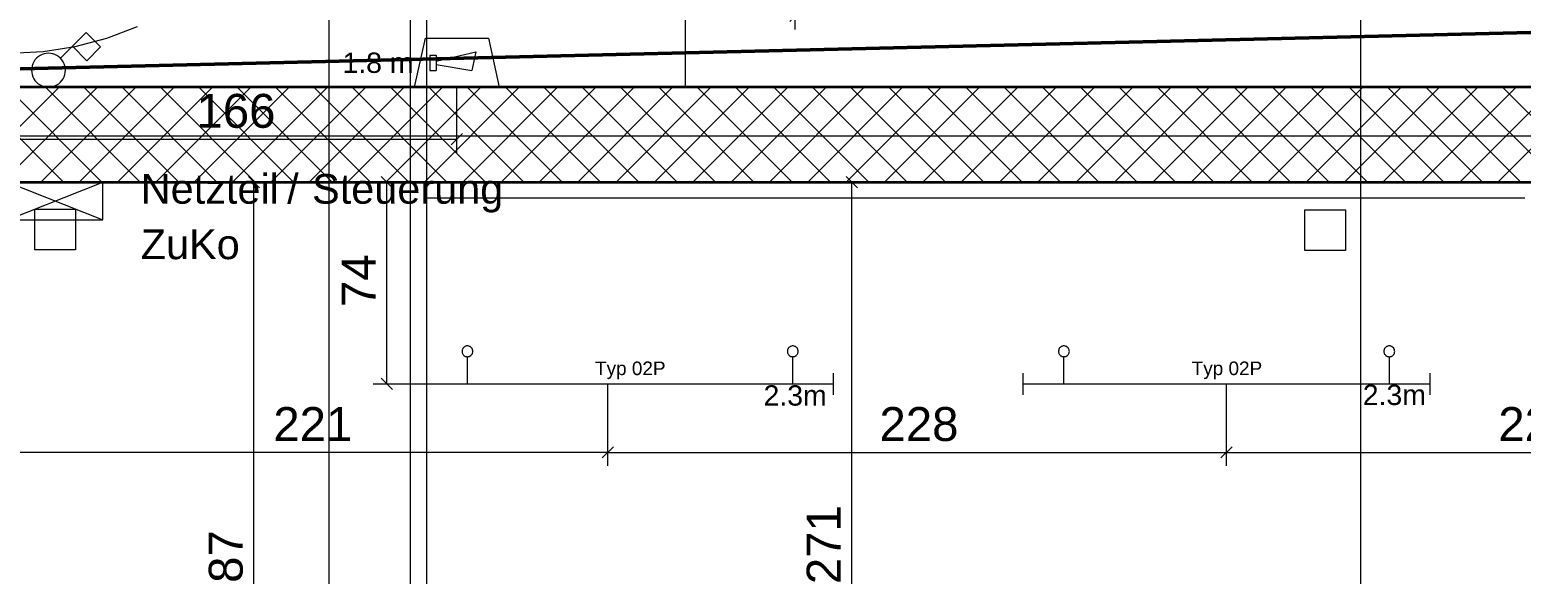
# Model space of a CAD drawing. Extents: x -1067 to 613, y -179 to 712.
# Drawn here: x -77.5 to 32.5, y 143.9 to 184 of the extents above; entities that cross this region are included whole.
import ezdxf
from ezdxf.lldxf.tags import DXFTag

# ---------------------------------------------------------------- set-up
doc = ezdxf.new("R2010")
doc.units = 0
doc.layers.get('0').update_dxf_attribs({"lineweight": 13})
for name, color, linetype, lineweight in [('A-DOOR-OPNG-OTLN', 7, 'Continuous', 9), ('A-FLOR-____-OTLN', 7, 'Continuous', 9), ('A-FLOR-____-OVHD', 7, 'Strichpunkt - Fein', 9), ('A-WALL-____-MCUT', 7, 'Continuous', 35), ('A-WALL-____-PATT', 7, 'Continuous', 35), ('S-GRID-____-OTLN', 7, 'Continuous', 5)]:
    doc.layers.add(name, color=color, linetype=linetype, lineweight=lineweight)
for name, color, linetype, lineweight, true_color in [('EL01_VVV_Mass', 7, 'Continuous', 13, 0xb2b200), ('EL01_WAN_Brandmeldeanlagen', 7, 'Continuous', 13, 0xff8000), ('EL01_WAN_HLKS', 5, 'Continuous', 13, 0x0000ff), ('EL01_WAN_Leuchten', 7, 'Continuous', 13, 0x0080ff), ('EL01_WAN_Leuchtentyp', 7, 'Continuous', 13, 0x0099ff), ('EL01_WAN_Sicherheit', 7, 'Continuous', 13, 0x804000), ('X_Geometrie', 3, 'Continuous', 50, 0x00ff00)]:
    doc.layers.add(name, color=color, linetype=linetype, lineweight=lineweight, true_color=true_color)
doc.styles.get("Standard").update_dxf_attribs({"font": 'arial.ttf'})
tags = doc.linetypes.add('_Rasterlinie_', pattern=[0.375, 0.2, -0.05, 0.075, -0.05]).pattern_tags.tags
tags[10:11] = [DXFTag(74, 4), DXFTag(75, 0), DXFTag(340, '0'), DXFTag(46, 1.0), DXFTag(50, 0.0), DXFTag(44, 0.0), DXFTag(45, 0.0)]
tags[8:9] = [DXFTag(74, 4), DXFTag(75, 0), DXFTag(340, '0'), DXFTag(46, 1.0), DXFTag(50, 0.0), DXFTag(44, 0.0), DXFTag(45, 0.0)]
tags[6:7] = [DXFTag(74, 4), DXFTag(75, 0), DXFTag(340, '0'), DXFTag(46, 1.0), DXFTag(50, 0.0), DXFTag(44, 0.0), DXFTag(45, 0.0)]
tags[4:5] = [DXFTag(74, 4), DXFTag(75, 0), DXFTag(340, '0'), DXFTag(46, 1.0), DXFTag(50, 0.0), DXFTag(44, 0.0), DXFTag(45, 0.0)]
tags = doc.linetypes.add('Strichpunkt - Fein', pattern=[0.2, 0.1, -0.05, 0, -0.05]).pattern_tags.tags
tags[10:11] = [DXFTag(74, 4), DXFTag(75, 0), DXFTag(340, '0'), DXFTag(46, 1.0), DXFTag(50, 0.0), DXFTag(44, 0.0), DXFTag(45, 0.0)]
tags[8:9] = [DXFTag(74, 4), DXFTag(75, 0), DXFTag(340, '0'), DXFTag(46, 1.0), DXFTag(50, 0.0), DXFTag(44, 0.0), DXFTag(45, 0.0)]
tags[6:7] = [DXFTag(74, 4), DXFTag(75, 0), DXFTag(340, '0'), DXFTag(46, 1.0), DXFTag(50, 0.0), DXFTag(44, 0.0), DXFTag(45, 0.0)]
tags[4:5] = [DXFTag(74, 4), DXFTag(75, 0), DXFTag(340, '0'), DXFTag(46, 1.0), DXFTag(50, 0.0), DXFTag(44, 0.0), DXFTag(45, 0.0)]

# ---------------------------------------------------------------- blocks, each defined once
blk = doc.blocks.new('Referenz-A0UNPC4Q6I', base_point=(-1062.18, -175.86))
at = {"layer": 'A-DOOR-OPNG-OTLN', "color": 0, "linetype": 'Continuous', "ltscale": 0.13}
for p, q in [((-71.79, 183.4), (-69.54, 184.26)), ((-76.49, 182.4), (-74.12, 182.78)), ((-74.12, 182.78), (-71.79, 183.4)), ((-78.9, 182.28), (-76.49, 182.4))]:
    blk.add_line(p, q, dxfattribs=at)
at = {"layer": 'A-FLOR-____-OTLN', "color": 0, "linetype": 'Continuous', "ltscale": 0.13}
blk.add_line((-29.1, 179.78), (-29.1, 207.78), dxfattribs=at)
at = {"layer": 'A-FLOR-____-OVHD', "color": 0, "linetype": 'Strichpunkt - Fein', "ltscale": 0.13}
for p, q in [((-49.4, -27.97), (-49.4, 307.48)), ((-48.2, 288.58), (-48.2, -171.09)), ((-49.4, 179.78), (-49.4, 207.78)), ((-49.4, 119.28), (-49.4, 172.78)), ((32.8, 171.58), (-48.2, 171.58))]:
    blk.add_line(p, q, dxfattribs=at)
at = {"layer": 'A-WALL-____-MCUT', "color": 0, "linetype": 'Continuous', "ltscale": 0.35}
for p, q in [((102.8, 179.78), (-79.1, 179.78)), ((-79.1, 172.78), (34, 172.78))]:
    blk.add_line(p, q, dxfattribs=at)
at = {"layer": 'A-WALL-____-PATT', "color": 0, "linetype": 'Continuous', "lineweight": 9, "ltscale": 0.13}
for p, q in [((-82.31, 172.78), (-75.31, 179.78)), ((-74.98, 172.78), (-81.98, 179.78)), ((-79.48, 172.78), (-72.48, 179.78)), ((-72.15, 172.78), (-79.15, 179.78)), ((-76.66, 172.78), (-69.66, 179.78)), ((-69.32, 172.78), (-76.32, 179.78)), ((-73.83, 172.78), (-66.83, 179.78)), ((-66.49, 172.78), (-73.49, 179.78)), ((-71, 172.78), (-64, 179.78)), ((-63.67, 172.78), (-70.67, 179.78)), ((-68.17, 172.78), (-61.17, 179.78)), ((-60.84, 172.78), (-67.84, 179.78)), ((-65.34, 172.78), (-58.34, 179.78)), ((-58.01, 172.78), (-65.01, 179.78)), ((-62.51, 172.78), (-55.51, 179.78)), ((-55.18, 172.78), (-62.18, 179.78)), ((-59.69, 172.78), (-52.69, 179.78)), ((-52.35, 172.78), (-59.35, 179.78)), ((-56.86, 172.78), (-49.86, 179.78)), ((-49.52, 172.78), (-56.52, 179.78)), ((-54.03, 172.78), (-47.03, 179.78)), ((-46.7, 172.78), (-53.7, 179.78)), ((-51.2, 172.78), (-44.2, 179.78)), ((-43.87, 172.78), (-50.87, 179.78)), ((-48.37, 172.78), (-41.37, 179.78)), ((-41.04, 172.78), (-48.04, 179.78)), ((-45.54, 172.78), (-38.54, 179.78)), ((-38.21, 172.78), (-45.21, 179.78)), ((-42.71, 172.78), (-35.71, 179.78)), ((-35.38, 172.78), (-42.38, 179.78)), ((-39.89, 172.78), (-32.89, 179.78)), ((-32.55, 172.78), (-39.55, 179.78)), ((-37.06, 172.78), (-30.06, 179.78)), ((-29.73, 172.78), (-36.73, 179.78)), ((-34.23, 172.78), (-27.23, 179.78)), ((-26.9, 172.78), (-33.9, 179.78)), ((-31.4, 172.78), (-24.4, 179.78)), ((-24.07, 172.78), (-31.07, 179.78)), ((-28.57, 172.78), (-21.57, 179.78)), ((-21.24, 172.78), (-28.24, 179.78)), ((-25.74, 172.78), (-18.74, 179.78)), ((-18.41, 172.78), (-25.41, 179.78)), ((-22.92, 172.78), (-15.92, 179.78)), ((-15.58, 172.78), (-22.58, 179.78)), ((-20.09, 172.78), (-13.09, 179.78)), ((-12.75, 172.78), (-19.75, 179.78)), ((-17.26, 172.78), (-10.26, 179.78)), ((-9.93, 172.78), (-16.93, 179.78)), ((-14.43, 172.78), (-7.43, 179.78)), ((-7.1, 172.78), (-14.1, 179.78)), ((-11.6, 172.78), (-4.6, 179.78)), ((-4.27, 172.78), (-11.27, 179.78)), ((-8.77, 172.78), (-1.77, 179.78)), ((-1.44, 172.78), (-8.44, 179.78)), ((-5.95, 172.78), (1.05, 179.78)), ((1.39, 172.78), (-5.61, 179.78)), ((-3.12, 172.78), (3.88, 179.78)), ((4.22, 172.78), (-2.78, 179.78)), ((-0.29, 172.78), (6.71, 179.78)), ((7.04, 172.78), (0.04, 179.78)), ((2.54, 172.78), (9.54, 179.78)), ((9.87, 172.78), (2.87, 179.78)), ((5.37, 172.78), (12.37, 179.78)), ((12.7, 172.78), (5.7, 179.78)), ((8.2, 172.78), (15.2, 179.78)), ((15.53, 172.78), (8.53, 179.78)), ((11.03, 172.78), (18.03, 179.78)), ((18.36, 172.78), (11.36, 179.78)), ((13.85, 172.78), (20.85, 179.78)), ((21.19, 172.78), (14.19, 179.78)), ((16.68, 172.78), (23.68, 179.78)), ((24.01, 172.78), (17.01, 179.78)), ((19.51, 172.78), (26.51, 179.78)), ((26.84, 172.78), (19.84, 179.78)), ((22.34, 172.78), (29.34, 179.78)), ((29.67, 172.78), (22.67, 179.78)), ((25.17, 172.78), (32.17, 179.78)), ((32.5, 172.78), (25.5, 179.78)), ((28, 172.78), (35, 179.78)), ((35.33, 172.78), (28.33, 179.78)), ((30.82, 172.78), (37.82, 179.78)), ((38.16, 172.78), (31.16, 179.78))]:
    blk.add_line(p, q, dxfattribs=at)
at = {"layer": 'S-GRID-____-OTLN', "color": 0, "linetype": '_Rasterlinie_', "ltscale": 0.13}
for p, q in [((-55.4, -171.09), (-55.4, 546.38)), ((20.7, -171.09), (20.7, 546.38)), ((-101.1, 176.18), (198.84, 176.18))]:
    blk.add_line(p, q, dxfattribs=at)
at = {"layer": 'X_Geometrie', "color": 0, "linetype": 'Continuous', "ltscale": 0.5}
blk.add_line((-87.26, 180.91), (198.84, 187.77), dxfattribs=at)
blk = doc.blocks.new('LED-Langfeldleuchte 37W-A0UNPCBQ6I', base_point=(-4.19, 157.09))
at = {"color": 0, "lineweight": -2}
for p, q in [((-1.44, 160.61), (-1.47, 160.57)), ((-1.39, 160.64), (-1.44, 160.61)), ((-1.34, 160.66), (-1.39, 160.64)), ((-1.3, 160.68), (-1.34, 160.66)), ((-1.24, 160.69), (-1.3, 160.68)), ((-1.19, 160.69), (-1.24, 160.69)), ((-1.14, 160.69), (-1.19, 160.69)), ((-1.09, 160.68), (-1.14, 160.69)), ((-1.04, 160.66), (-1.09, 160.68)), ((-0.99, 160.64), (-1.04, 160.66)), ((-0.95, 160.61), (-0.99, 160.64)), ((-0.91, 160.57), (-0.95, 160.61)), ((22.56, 160.61), (22.53, 160.57)), ((22.61, 160.64), (22.56, 160.61)), ((22.66, 160.66), (22.61, 160.64)), ((22.7, 160.68), (22.66, 160.66)), ((22.76, 160.69), (22.7, 160.68)), ((22.81, 160.69), (22.76, 160.69)), ((22.86, 160.69), (22.81, 160.69)), ((22.91, 160.68), (22.86, 160.69)), ((22.96, 160.66), (22.91, 160.68)), ((23.01, 160.64), (22.96, 160.66)), ((23.05, 160.61), (23.01, 160.64)), ((23.09, 160.57), (23.05, 160.61)), ((-1.58, 160.4), (-1.59, 160.34)), ((-1.59, 160.34), (-1.59, 160.29)), ((-1.59, 160.29), (-1.59, 160.24)), ((-1.59, 160.24), (-1.58, 160.19)), ((-1.56, 160.44), (-1.58, 160.4)), ((-1.58, 160.19), (-1.56, 160.14)), ((-1.54, 160.49), (-1.56, 160.44)), ((-1.56, 160.14), (-1.54, 160.09)), ((-1.51, 160.54), (-1.54, 160.49)), ((-1.54, 160.09), (-1.51, 160.05)), ((-1.47, 160.57), (-1.51, 160.54)), ((-1.51, 160.05), (-1.47, 160.01)), ((-1.47, 160.01), (-1.44, 159.97)), ((-1.44, 159.97), (-1.39, 159.95)), ((-1.39, 159.95), (-1.34, 159.92)), ((-1.34, 159.92), (-1.3, 159.91)), ((-1.3, 159.91), (-1.24, 159.9)), ((-1.24, 159.9), (-1.19, 159.89)), ((-1.19, 159.89), (-1.14, 159.9)), ((-1.19, 157.89), (-1.19, 159.89)), ((-1.14, 159.9), (-1.09, 159.91)), ((-1.09, 159.91), (-1.04, 159.92)), ((-1.04, 159.92), (-0.99, 159.95)), ((-0.99, 159.95), (-0.95, 159.97)), ((-0.95, 159.97), (-0.91, 160.01)), ((-0.87, 160.54), (-0.91, 160.57)), ((-0.91, 160.01), (-0.87, 160.05)), ((-0.85, 160.49), (-0.87, 160.54)), ((-0.87, 160.05), (-0.85, 160.09)), ((-0.82, 160.44), (-0.85, 160.49)), ((-0.85, 160.09), (-0.82, 160.14)), ((-0.81, 160.4), (-0.82, 160.44)), ((-0.82, 160.14), (-0.81, 160.19)), ((-0.8, 160.34), (-0.81, 160.4)), ((-0.81, 160.19), (-0.8, 160.24)), ((-0.79, 160.29), (-0.8, 160.34)), ((-0.8, 160.24), (-0.79, 160.29)), ((22.42, 160.4), (22.41, 160.34)), ((22.41, 160.34), (22.41, 160.29)), ((22.41, 160.29), (22.41, 160.24)), ((22.41, 160.24), (22.42, 160.19)), ((22.44, 160.44), (22.42, 160.4)), ((22.42, 160.19), (22.44, 160.14)), ((22.46, 160.49), (22.44, 160.44)), ((22.44, 160.14), (22.46, 160.09)), ((22.49, 160.54), (22.46, 160.49)), ((22.46, 160.09), (22.49, 160.05)), ((22.53, 160.57), (22.49, 160.54)), ((22.49, 160.05), (22.53, 160.01)), ((22.53, 160.01), (22.56, 159.97)), ((22.56, 159.97), (22.61, 159.95)), ((22.61, 159.95), (22.66, 159.92)), ((22.66, 159.92), (22.7, 159.91)), ((22.7, 159.91), (22.76, 159.9)), ((22.76, 159.9), (22.81, 159.89)), ((22.81, 159.89), (22.86, 159.9)), ((22.81, 157.89), (22.81, 159.89)), ((22.86, 159.9), (22.91, 159.91)), ((22.91, 159.91), (22.96, 159.92)), ((22.96, 159.92), (23.01, 159.95)), ((23.01, 159.95), (23.05, 159.97)), ((23.05, 159.97), (23.09, 160.01)), ((23.13, 160.54), (23.09, 160.57)), ((23.09, 160.01), (23.13, 160.05)), ((23.15, 160.49), (23.13, 160.54)), ((23.13, 160.05), (23.15, 160.09)), ((23.18, 160.44), (23.15, 160.49)), ((23.15, 160.09), (23.18, 160.14)), ((23.19, 160.4), (23.18, 160.44)), ((23.18, 160.14), (23.19, 160.19)), ((23.2, 160.34), (23.19, 160.4)), ((23.19, 160.19), (23.2, 160.24)), ((23.21, 160.29), (23.2, 160.34)), ((23.2, 160.24), (23.21, 160.29)), ((-4.19, 157.09), (-4.19, 158.69)), ((25.81, 157.09), (25.81, 158.69)), ((-4.19, 157.89), (25.81, 157.89))]:
    blk.add_line(p, q, dxfattribs=at)
blk = doc.blocks.new('Bemerkung 1-A0UNPCBS6I', base_point=(8.23, 158.54))
at = {"color": 0, "lineweight": -2, "insert": (8.23, 159.54), "char_height": 1, "attachment_point": 1}
blk.add_mtext('{\\fArial;Typ 02P}', dxfattribs=at)
blk = doc.blocks.new('Bauteilbeschriftung-A0UNPCBU6I', base_point=(20.85, 156.33))
at = {"color": 0, "linetype": 'ByBlock', "lineweight": -2, "ltscale": 0.13, "insert": (20.85, 157.83), "char_height": 1.5, "attachment_point": 1}
blk.add_mtext('{\\fArial;2.3m}', dxfattribs=at)
blk = doc.blocks.new('Maß-A0UNPCFO6I', base_point=(10.39, 151.84))
at = {"color": 0, "lineweight": -2}
for p, q in [((10.81, 151.84), (10.81, 157.89)), ((56.46, 151.84), (56.46, 157.89)), ((11.22, 153.26), (10.39, 152.43)), ((56.87, 153.26), (56.04, 152.43)), ((10.81, 152.84), (56.46, 152.84))]:
    blk.add_line(p, q, dxfattribs=at)
at = {"color": 0, "lineweight": -2, "insert": (30.85, 156.18), "char_height": 2.5, "attachment_point": 1}
blk.add_mtext('{\\fArial;228}', dxfattribs=at)
blk = doc.blocks.new('Deckendose UP-A0UNPCIC6I', base_point=(-77.09, 167.78))
at = {"color": 0, "lineweight": -2}
for p, q in [((-77.09, 170.78), (-74.09, 170.78)), ((-77.09, 167.78), (-77.09, 170.78)), ((-74.09, 170.78), (-74.09, 167.78)), ((-74.09, 167.78), (-77.09, 167.78))]:
    blk.add_line(p, q, dxfattribs=at)
blk = doc.blocks.new('Maß-A0UNPCMG6I', base_point=(-79.09, 157.48))
at = {"color": 0, "lineweight": -2}
for p, q in [((-50.14, 172.78), (-79.09, 172.78)), ((-51.55, 173.19), (-50.72, 172.36)), ((-51.14, 157.89), (-51.14, 172.78)), ((-52.14, 157.89), (-48.19, 157.89)), ((-51.55, 158.31), (-50.72, 157.48))]:
    blk.add_line(p, q, dxfattribs=at)
at = {"color": 0, "lineweight": -2, "insert": (-54.47, 163.56), "char_height": 2.5, "attachment_point": 1, "rotation": 90}
blk.add_mtext('{\\fArial;74}', dxfattribs=at)
blk = doc.blocks.new('Maß-A0UNPCOI6I', base_point=(-79.51, 151.84))
at = {"color": 0, "lineweight": -2}
for p, q in [((-79.09, 151.84), (-79.09, 172.78)), ((-34.84, 151.84), (-34.84, 157.89)), ((-79.51, 152.43), (-78.68, 153.26)), ((-35.26, 152.43), (-34.43, 153.26)), ((-34.84, 152.84), (-79.09, 152.84))]:
    blk.add_line(p, q, dxfattribs=at)
at = {"color": 0, "lineweight": -2, "insert": (-59.51, 156.18), "char_height": 2.5, "attachment_point": 1}
blk.add_mtext('{\\fArial;221}', dxfattribs=at)
blk = doc.blocks.new('Maß-A0UNPCPO6I', base_point=(-79.51, 179.78))
at = {"color": 0, "lineweight": -2}
for p, q in [((-21.01, 184.04), (-21.01, 193.78)), ((-79.09, 186.04), (-79.09, 179.78)), ((-78.68, 185.46), (-79.51, 184.63)), ((-79.09, 185.04), (-21.01, 185.04)), ((-20.59, 185.46), (-21.42, 184.63))]:
    blk.add_line(p, q, dxfattribs=at)
at = {"color": 0, "lineweight": -2, "insert": (-52.83, 188.38), "char_height": 2.5, "attachment_point": 1}
blk.add_mtext('{\\fArial;290}', dxfattribs=at)
blk = doc.blocks.new('LED-Langfeldleuchte 37W-A0UNPCSC6I', base_point=(-48.19, 157.09))
at = {"color": 0, "lineweight": -2}
for p, q in [((-45.44, 160.61), (-45.48, 160.57)), ((-45.39, 160.64), (-45.44, 160.61)), ((-45.35, 160.66), (-45.39, 160.64)), ((-45.3, 160.68), (-45.35, 160.66)), ((-45.25, 160.69), (-45.3, 160.68)), ((-45.19, 160.69), (-45.25, 160.69)), ((-45.14, 160.69), (-45.19, 160.69)), ((-45.09, 160.68), (-45.14, 160.69)), ((-45.04, 160.66), (-45.09, 160.68)), ((-44.99, 160.64), (-45.04, 160.66)), ((-44.95, 160.61), (-44.99, 160.64)), ((-44.91, 160.57), (-44.95, 160.61)), ((-21.44, 160.61), (-21.48, 160.57)), ((-21.39, 160.64), (-21.44, 160.61)), ((-21.35, 160.66), (-21.39, 160.64)), ((-21.3, 160.68), (-21.35, 160.66)), ((-21.25, 160.69), (-21.3, 160.68)), ((-21.19, 160.69), (-21.25, 160.69)), ((-21.14, 160.69), (-21.19, 160.69)), ((-21.09, 160.68), (-21.14, 160.69)), ((-21.04, 160.66), (-21.09, 160.68)), ((-20.99, 160.64), (-21.04, 160.66)), ((-20.95, 160.61), (-20.99, 160.64)), ((-20.91, 160.57), (-20.95, 160.61)), ((-45.58, 160.4), (-45.59, 160.34)), ((-45.59, 160.34), (-45.59, 160.29)), ((-45.59, 160.29), (-45.59, 160.24)), ((-45.59, 160.24), (-45.58, 160.19)), ((-45.56, 160.44), (-45.58, 160.4)), ((-45.58, 160.19), (-45.56, 160.14)), ((-45.54, 160.49), (-45.56, 160.44)), ((-45.56, 160.14), (-45.54, 160.09)), ((-45.51, 160.54), (-45.54, 160.49)), ((-45.54, 160.09), (-45.51, 160.05)), ((-45.48, 160.57), (-45.51, 160.54)), ((-45.51, 160.05), (-45.48, 160.01)), ((-45.48, 160.01), (-45.44, 159.97)), ((-45.44, 159.97), (-45.39, 159.95)), ((-45.39, 159.95), (-45.35, 159.92)), ((-45.35, 159.92), (-45.3, 159.91)), ((-45.3, 159.91), (-45.25, 159.9)), ((-45.25, 159.9), (-45.19, 159.89)), ((-45.19, 159.89), (-45.14, 159.9)), ((-45.19, 157.89), (-45.19, 159.89)), ((-45.14, 159.9), (-45.09, 159.91)), ((-45.09, 159.91), (-45.04, 159.92)), ((-45.04, 159.92), (-44.99, 159.95)), ((-44.99, 159.95), (-44.95, 159.97)), ((-44.95, 159.97), (-44.91, 160.01)), ((-44.88, 160.54), (-44.91, 160.57)), ((-44.91, 160.01), (-44.88, 160.05)), ((-44.85, 160.49), (-44.88, 160.54)), ((-44.88, 160.05), (-44.85, 160.09)), ((-44.83, 160.44), (-44.85, 160.49)), ((-44.85, 160.09), (-44.83, 160.14)), ((-44.81, 160.4), (-44.83, 160.44)), ((-44.83, 160.14), (-44.81, 160.19)), ((-44.8, 160.34), (-44.81, 160.4)), ((-44.81, 160.19), (-44.8, 160.24)), ((-44.79, 160.29), (-44.8, 160.34)), ((-44.8, 160.24), (-44.79, 160.29)), ((-21.58, 160.4), (-21.59, 160.34)), ((-21.59, 160.34), (-21.59, 160.29)), ((-21.59, 160.29), (-21.59, 160.24)), ((-21.59, 160.24), (-21.58, 160.19)), ((-21.56, 160.44), (-21.58, 160.4)), ((-21.58, 160.19), (-21.56, 160.14)), ((-21.54, 160.49), (-21.56, 160.44)), ((-21.56, 160.14), (-21.54, 160.09)), ((-21.51, 160.54), (-21.54, 160.49)), ((-21.54, 160.09), (-21.51, 160.05)), ((-21.48, 160.57), (-21.51, 160.54)), ((-21.51, 160.05), (-21.48, 160.01)), ((-21.48, 160.01), (-21.44, 159.97)), ((-21.44, 159.97), (-21.39, 159.95)), ((-21.39, 159.95), (-21.35, 159.92)), ((-21.35, 159.92), (-21.3, 159.91)), ((-21.3, 159.91), (-21.25, 159.9)), ((-21.25, 159.9), (-21.19, 159.89)), ((-21.19, 159.89), (-21.14, 159.9)), ((-21.19, 157.89), (-21.19, 159.89)), ((-21.14, 159.9), (-21.09, 159.91)), ((-21.09, 159.91), (-21.04, 159.92)), ((-21.04, 159.92), (-20.99, 159.95)), ((-20.99, 159.95), (-20.95, 159.97)), ((-20.95, 159.97), (-20.91, 160.01)), ((-20.88, 160.54), (-20.91, 160.57)), ((-20.91, 160.01), (-20.88, 160.05)), ((-20.85, 160.49), (-20.88, 160.54)), ((-20.88, 160.05), (-20.85, 160.09)), ((-20.83, 160.44), (-20.85, 160.49)), ((-20.85, 160.09), (-20.83, 160.14)), ((-20.81, 160.4), (-20.83, 160.44)), ((-20.83, 160.14), (-20.81, 160.19)), ((-20.8, 160.34), (-20.81, 160.4)), ((-20.81, 160.19), (-20.8, 160.24)), ((-20.79, 160.29), (-20.8, 160.34)), ((-20.8, 160.24), (-20.79, 160.29)), ((-48.19, 157.09), (-48.19, 158.69)), ((-18.19, 157.09), (-18.19, 158.69)), ((-48.19, 157.89), (-18.19, 157.89))]:
    blk.add_line(p, q, dxfattribs=at)
blk = doc.blocks.new('Bemerkung 1-A0UNPCSE6I', base_point=(-35.78, 158.54))
at = {"color": 0, "lineweight": -2, "insert": (-35.78, 159.54), "char_height": 1, "attachment_point": 1}
blk.add_mtext('{\\fArial;Typ 02P}', dxfattribs=at)
blk = doc.blocks.new('Bauteilbeschriftung-A0UNPCSG6I', base_point=(-23.35, 156.29))
at = {"color": 0, "linetype": 'ByBlock', "lineweight": -2, "ltscale": 0.13, "insert": (-23.35, 157.79), "char_height": 1.5, "attachment_point": 1}
blk.add_mtext('{\\fArial;2.3m}', dxfattribs=at)
blk = doc.blocks.new('Schlüsselschalter_ UP-A0UNPCSS6I', base_point=(-77.34, 179.78))
at = {"color": 0, "lineweight": -2}
for p, q in [((-75.21, 181.91), (-73.31, 183.81)), ((-73.31, 183.81), (-72.25, 182.75)), ((-74.33, 182.79), (-73.27, 181.73)), ((-72.25, 182.75), (-73.27, 181.73)), ((-77.18, 181.65), (-77.25, 181.5)), ((-77.09, 181.79), (-77.18, 181.65)), ((-76.98, 181.91), (-77.09, 181.79)), ((-76.86, 182.02), (-76.98, 181.91)), ((-76.72, 182.11), (-76.86, 182.02)), ((-76.57, 182.18), (-76.72, 182.11)), ((-76.42, 182.23), (-76.57, 182.18)), ((-76.26, 182.27), (-76.42, 182.23)), ((-76.09, 182.28), (-76.26, 182.27)), ((-75.93, 182.27), (-76.09, 182.28)), ((-75.77, 182.23), (-75.93, 182.27)), ((-75.62, 182.18), (-75.77, 182.23)), ((-75.47, 182.11), (-75.62, 182.18)), ((-75.33, 182.02), (-75.47, 182.11)), ((-75.21, 181.91), (-75.33, 182.02)), ((-75.1, 181.79), (-75.21, 181.91)), ((-75.01, 181.65), (-75.1, 181.79)), ((-74.94, 181.5), (-75.01, 181.65)), ((-77.33, 181.19), (-77.34, 181.03)), ((-77.34, 181.03), (-77.33, 180.86)), ((-77.3, 181.35), (-77.33, 181.19)), ((-77.33, 180.86), (-77.3, 180.7)), ((-77.25, 181.5), (-77.3, 181.35)), ((-77.3, 180.7), (-77.25, 180.55)), ((-77.25, 180.55), (-77.18, 180.4)), ((-75.01, 180.4), (-74.94, 180.55)), ((-74.89, 181.35), (-74.94, 181.5)), ((-74.94, 180.55), (-74.89, 180.7)), ((-74.86, 181.19), (-74.89, 181.35)), ((-74.89, 180.7), (-74.86, 180.86)), ((-74.84, 181.03), (-74.86, 181.19)), ((-74.86, 180.86), (-74.84, 181.03)), ((-77.18, 180.4), (-77.09, 180.26)), ((-77.09, 180.26), (-76.98, 180.14)), ((-76.98, 180.14), (-76.86, 180.03)), ((-76.86, 180.03), (-76.72, 179.94)), ((-76.72, 179.94), (-76.57, 179.87)), ((-76.57, 179.87), (-76.42, 179.82)), ((-76.42, 179.82), (-76.26, 179.79)), ((-76.26, 179.79), (-76.09, 179.78)), ((-76.09, 179.78), (-75.93, 179.79)), ((-75.93, 179.79), (-75.77, 179.82)), ((-75.77, 179.82), (-75.62, 179.87)), ((-75.62, 179.87), (-75.47, 179.94)), ((-75.47, 179.94), (-75.33, 180.03)), ((-75.33, 180.03), (-75.21, 180.14)), ((-75.21, 180.14), (-75.1, 180.26)), ((-75.1, 180.26), (-75.01, 180.4))]:
    blk.add_line(p, q, dxfattribs=at)
blk = doc.blocks.new('Deckendose UP-A0UNPCTG6I', base_point=(16.58, 167.73))
at = {"color": 0, "lineweight": -2}
for p, q in [((16.58, 170.73), (19.58, 170.73)), ((16.58, 167.73), (16.58, 170.73)), ((19.58, 170.73), (19.58, 167.73)), ((19.58, 167.73), (16.58, 167.73))]:
    blk.add_line(p, q, dxfattribs=at)
blk = doc.blocks.new('Maß-A0UNPCU66I', base_point=(-79.09, 114.92))
at = {"color": 0, "lineweight": -2}
for p, q in [((-59.94, 172.78), (-79.09, 172.78)), ((-61.35, 173.19), (-60.52, 172.36)), ((-60.94, 115.33), (-60.94, 172.78)), ((-61.35, 115.75), (-60.52, 114.92)), ((-59.94, 115.33), (-69.09, 115.33))]:
    blk.add_line(p, q, dxfattribs=at)
at = {"color": 0, "lineweight": -2, "insert": (-64.27, 141.27), "char_height": 2.5, "attachment_point": 1, "rotation": 90}
blk.add_mtext('{\\fArial;287}', dxfattribs=at)
blk = doc.blocks.new('Maß-A0UNPCUS6I', base_point=(-79.51, 174.94))
at = {"color": 0, "lineweight": -2}
for p, q in [((-79.09, 174.94), (-79.09, 179.78)), ((-45.97, 174.94), (-45.97, 179.78)), ((-78.68, 176.36), (-79.51, 175.53)), ((-45.56, 176.36), (-46.39, 175.53)), ((-79.09, 175.94), (-45.97, 175.94))]:
    blk.add_line(p, q, dxfattribs=at)
at = {"color": 0, "lineweight": -2, "insert": (-65.18, 179.28), "char_height": 2.5, "attachment_point": 1}
blk.add_mtext('{\\fArial;166}', dxfattribs=at)
blk = doc.blocks.new('UV in Wand-A0UNPCZK6I', base_point=(-79.09, 169.98))
at = {"color": 0, "lineweight": -2}
for p, q in [((-79.09, 172.78), (-79.09, 169.98)), ((-72.09, 172.78), (-79.09, 172.78)), ((-79.09, 172.78), (-72.09, 169.98)), ((-79.09, 169.98), (-72.09, 172.78)), ((-72.09, 169.98), (-72.09, 172.78)), ((-79.09, 169.98), (-72.09, 169.98))]:
    blk.add_line(p, q, dxfattribs=at)
blk = doc.blocks.new('Maß-A0UNPD0K6I', base_point=(-35.26, 151.84))
at = {"color": 0, "lineweight": -2}
for p, q in [((-34.84, 151.84), (-34.84, 157.89)), ((10.81, 151.84), (10.81, 157.89)), ((-34.43, 153.26), (-35.26, 152.43)), ((11.22, 153.26), (10.39, 152.43)), ((-34.84, 152.84), (10.81, 152.84))]:
    blk.add_line(p, q, dxfattribs=at)
at = {"color": 0, "lineweight": -2, "insert": (-14.8, 156.18), "char_height": 2.5, "attachment_point": 1}
blk.add_mtext('{\\fArial;228}', dxfattribs=at)
blk = doc.blocks.new('Maß-A0UNPD106I', base_point=(-20.17, 118.13))
at = {"color": 0, "lineweight": -2}
for p, q in [((-17.84, 172.78), (0.36, 172.78)), ((-17.25, 173.19), (-16.42, 172.36)), ((-16.84, 118.54), (-16.84, 172.78)), ((-17.25, 118.96), (-16.42, 118.13)), ((-17.84, 118.54), (-4.97, 118.54))]:
    blk.add_line(p, q, dxfattribs=at)
at = {"color": 0, "lineweight": -2, "insert": (-20.17, 143.12), "char_height": 2.5, "attachment_point": 1, "rotation": 90}
blk.add_mtext('{\\fArial;271}', dxfattribs=at)
blk = doc.blocks.new('Alarmgerät akustisch n. adressiert-A0UNPD4Q6I', base_point=(-49.09, 179.78))
at = {"color": 0, "lineweight": -2}
for p, q in [((-49.09, 179.78), (-48.29, 183.38)), ((-48.29, 183.38), (-43.65, 183.38)), ((-43.65, 183.38), (-42.85, 179.78)), ((-47.97, 182.15), (-47.49, 182.15)), ((-47.97, 182.14), (-47.97, 181)), ((-47.49, 181.69), (-44.58, 182.39)), ((-47.49, 182.14), (-47.49, 181)), ((-44.58, 182.39), (-44.87, 181.01)), ((-47.97, 181), (-47.49, 181)), ((-47.49, 181.46), (-44.87, 181.01)), ((-49.09, 179.78), (-42.85, 179.78))]:
    blk.add_line(p, q, dxfattribs=at)
blk = doc.blocks.new('Absolute Höhe-A0UNPD4S6I', base_point=(-54.41, 180.83))
at = {"color": 0, "lineweight": -2, "insert": (-54.41, 182.33), "char_height": 1.5, "attachment_point": 1}
blk.add_mtext('{\\fArial;1.8 m}', dxfattribs=at)
blk = doc.blocks.new('MText-A0UNPD586I', base_point=(-69.29, 167.09))
at = {"color": 0, "lineweight": -2, "char_height": 2.1875, "attachment_point": 1}
for s, insert in [('{\\fArial;Netzteil}', (-69.29, 173.37)), ('{\\fArial;/}', (-58.49, 173.37)), ('{\\fArial;Steuerung}', (-56.65, 173.37)), ('{\\fArial;ZuKo}', (-69.29, 169.28))]:
    blk.add_mtext(s, dxfattribs=dict(at, insert=insert))

msp = doc.modelspace()

# ---------------------------------------------------------------- block references
at = {"color": 9, "lineweight": 25, "ltscale": 0.25, "true_color": 0xc0c0c0}
msp.add_blockref('Referenz-A0UNPC4Q6I', (-1062.18, -175.86), dxfattribs=at)
at = {"layer": 'EL01_VVV_Mass', "linetype": 'Continuous', "ltscale": 0.13}
for name, p in [('Maß-A0UNPCPO6I', (-79.51, 179.78)), ('Maß-A0UNPCUS6I', (-79.51, 174.94)), ('Maß-A0UNPCOI6I', (-79.51, 151.84)), ('Maß-A0UNPCMG6I', (-79.09, 157.48)), ('Maß-A0UNPCU66I', (-79.09, 114.92)), ('Maß-A0UNPD106I', (-20.17, 118.13)), ('Maß-A0UNPD0K6I', (-35.26, 151.84)), ('Maß-A0UNPCFO6I', (10.39, 151.84))]:
    msp.add_blockref(name, p, dxfattribs=at)
at = {"layer": 'EL01_WAN_Brandmeldeanlagen', "linetype": 'Continuous', "ltscale": 0.13}
for name, p in [('Alarmgerät akustisch n. adressiert-A0UNPD4Q6I', (-49.09, 179.78)), ('Absolute Höhe-A0UNPD4S6I', (-54.41, 180.83))]:
    msp.add_blockref(name, p, dxfattribs=at)
at = {"layer": 'EL01_WAN_HLKS', "linetype": 'Continuous', "ltscale": 0.13}
msp.add_blockref('Deckendose UP-A0UNPCTG6I', (16.58, 167.73), dxfattribs=at)
at = {"layer": 'EL01_WAN_Leuchten', "ltscale": 0.13}
for name, p in [('LED-Langfeldleuchte 37W-A0UNPCSC6I', (-48.19, 157.09)), ('LED-Langfeldleuchte 37W-A0UNPCBQ6I', (-4.19, 157.09)), ('Bauteilbeschriftung-A0UNPCSG6I', (-23.35, 156.29)), ('Bauteilbeschriftung-A0UNPCBU6I', (20.85, 156.33))]:
    msp.add_blockref(name, p, dxfattribs=at)
at = {"layer": 'EL01_WAN_Leuchtentyp', "ltscale": 0.13}
for name, p in [('Bemerkung 1-A0UNPCSE6I', (-35.78, 158.54)), ('Bemerkung 1-A0UNPCBS6I', (8.23, 158.54))]:
    msp.add_blockref(name, p, dxfattribs=at)
at = {"layer": 'EL01_WAN_Sicherheit', "linetype": 'Continuous', "ltscale": 0.13}
for name, p in [('Schlüsselschalter_ UP-A0UNPCSS6I', (-77.34, 179.78)), ('UV in Wand-A0UNPCZK6I', (-79.09, 169.98)), ('Deckendose UP-A0UNPCIC6I', (-77.09, 167.78))]:
    msp.add_blockref(name, p, dxfattribs=at)
at = {"layer": 'EL01_WAN_Sicherheit', "linetype": 'Continuous', "ltscale": 1.3}
msp.add_blockref('MText-A0UNPD586I', (-69.29, 167.09), dxfattribs=at)

doc.saveas('drawing.dxf')
